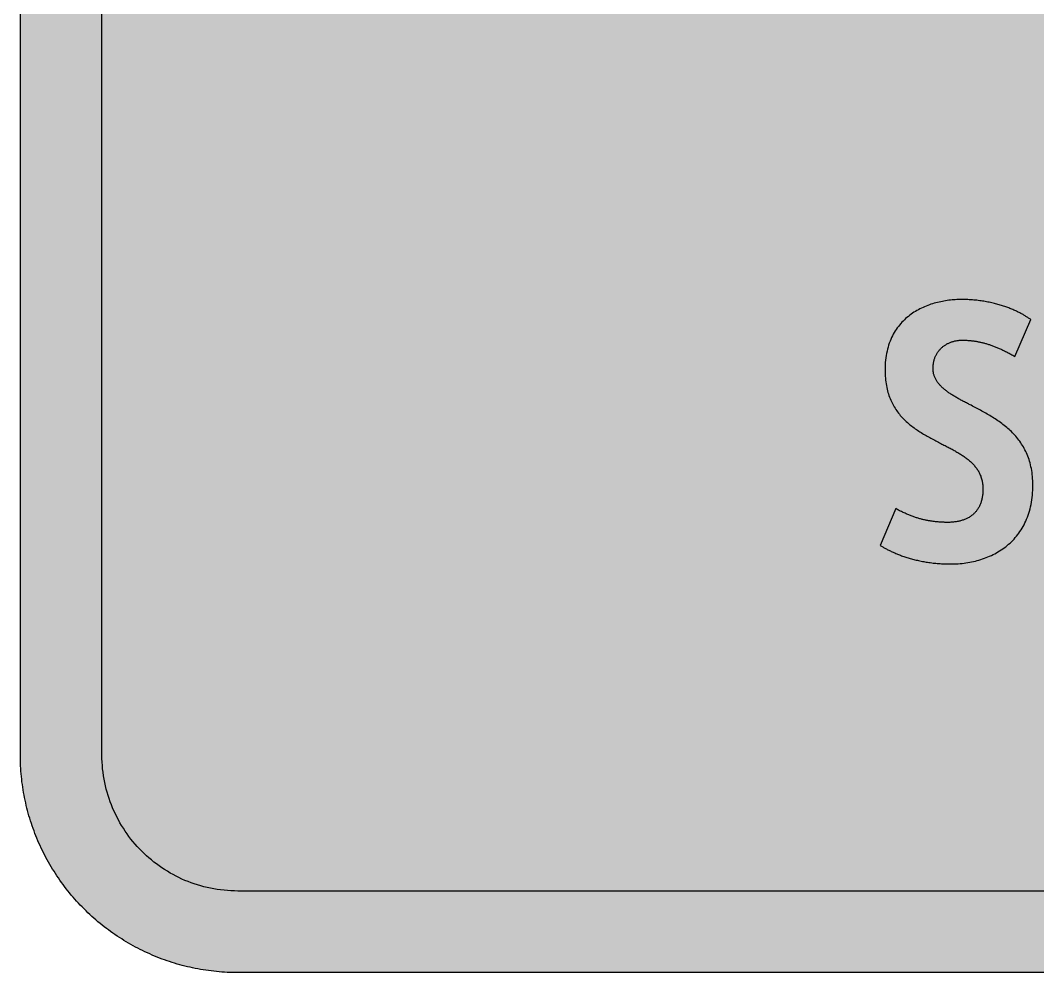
# Model space of a CAD drawing. Header units: millimetres. Extents: x 0 to 318, y 0 to 212.
# Drawn here: x 0.1 to 66, y 0.1 to 61.8 of the extents above; entities that cross this region are included whole.
import ezdxf

# ---------------------------------------------------------------- set-up
doc = ezdxf.new("R2010")
doc.units = ezdxf.units.MM

msp = doc.modelspace()

# ---------------------------------------------------------------- hatches: boundary and pattern name
for color, points in [(254, [(14.1633, 0.0536), (13.9878, 0.0533), (13.8125, 0.0559), (13.6373, 0.061), (13.462, 0.0686), (13.2893, 0.0787), (13.114, 0.0914), (12.9413, 0.1041), (12.7686, 0.1219), (12.5959, 0.1397), (12.4231, 0.16), (12.2504, 0.1829), (12.0777, 0.2057), (11.9075, 0.2337), (11.7373, 0.2616), (11.5672, 0.2921), (11.397, 0.3251), (11.2268, 0.3607), (11.0592, 0.3988), (10.8915, 0.4369), (10.7239, 0.4775), (10.5562, 0.5207), (10.3886, 0.5664), (10.2235, 0.6121), (10.0584, 0.6629), (9.8933, 0.7137), (9.7307, 0.7671), (9.5682, 0.8204), (9.4056, 0.8788), (9.2431, 0.9373), (9.083, 0.9982), (8.923, 1.0617), (8.763, 1.1252), (8.6055, 1.1938), (8.4455, 1.2624), (8.2906, 1.331), (8.1331, 1.4046), (7.9781, 1.4783), (7.8232, 1.5545), (7.6708, 1.6332), (7.5184, 1.7145), (7.366, 1.7958), (7.2161, 1.8796), (7.0663, 1.966), (6.919, 2.0523), (6.7716, 2.1438), (6.6243, 2.2352), (6.4795, 2.3266), (6.3348, 2.4232), (6.19, 2.5197), (6.0477, 2.6187), (5.908, 2.7178), (5.7683, 2.8194), (5.6286, 2.9235), (5.4915, 3.0302), (5.3543, 3.1369), (5.2197, 3.2461), (5.0851, 3.3579), (4.953, 3.4722), (4.8209, 3.5865), (4.6914, 3.7033), (4.5644, 3.8202), (4.4348, 3.9395), (4.3104, 4.0615), (4.1859, 4.1859), (4.0615, 4.3104), (3.9395, 4.4348), (3.8202, 4.5618), (3.7033, 4.6914), (3.5865, 4.8209), (3.4722, 4.953), (3.3579, 5.0851), (3.2487, 5.2197), (3.1369, 5.3543), (3.0302, 5.4915), (2.9235, 5.6286), (2.8194, 5.7683), (2.7178, 5.908), (2.6187, 6.0477), (2.5197, 6.19), (2.4232, 6.3348), (2.3266, 6.477), (2.2352, 6.6243), (2.1438, 6.7691), (2.0523, 6.9164), (1.966, 7.0663), (1.8796, 7.2161), (1.7958, 7.366), (1.7145, 7.5184), (1.6332, 7.6708), (1.5545, 7.8232), (1.4783, 7.9781), (1.4046, 8.1331), (1.331, 8.2906), (1.2598, 8.4455), (1.1913, 8.603), (1.1252, 8.763), (1.0592, 8.923), (0.9982, 9.083), (0.9373, 9.2431), (0.8763, 9.4056), (0.8204, 9.5682), (0.7645, 9.7307), (0.7112, 9.8933), (0.6604, 10.0584), (0.6121, 10.2235), (0.5639, 10.3911), (0.5207, 10.5562), (0.4775, 10.7239), (0.4343, 10.8915), (0.3962, 11.0592), (0.3607, 11.2268), (0.3251, 11.397), (0.2921, 11.5672), (0.2616, 11.7373), (0.2311, 11.9075), (0.2057, 12.0802), (0.1803, 12.2504), (0.1575, 12.4231), (0.1372, 12.5959), (0.1194, 12.7686), (0.1041, 12.9413), (0.0889, 13.1166), (0.0787, 13.2893), (0.0686, 13.4645), (0.061, 13.6373), (0.0559, 13.8125), (0.0508, 13.9878), (0.0508, 14.163), (0.0522, 197.6092), (0.0508, 197.7822), (0.0559, 197.9574), (0.061, 198.1327), (0.0686, 198.308), (0.0787, 198.4807), (0.0889, 198.6559), (0.1041, 198.8287), (0.1194, 199.0014), (0.1372, 199.1741), (0.1575, 199.3468), (0.1803, 199.5195), (0.2057, 199.6923), (0.2311, 199.8624), (0.2616, 200.0326), (0.2921, 200.2028), (0.3251, 200.373), (0.3607, 200.5432), (0.3962, 200.7108), (0.4343, 200.8784), (0.4775, 201.0461), (0.5207, 201.2137), (0.5639, 201.3814), (0.6121, 201.5465), (0.6604, 201.7116), (0.7112, 201.8767), (0.7645, 202.0392), (0.8204, 202.2018), (0.8763, 202.3643), (0.9373, 202.5269), (0.9982, 202.6869), (1.0592, 202.8469), (1.1252, 203.007), (1.1913, 203.1644), (1.2598, 203.3245), (1.331, 203.4794), (1.4046, 203.6369), (1.4783, 203.7918), (1.5545, 203.9468), (1.6332, 204.0992), (1.7145, 204.2516), (1.7958, 204.404), (1.8796, 204.5538), (1.966, 204.7037), (2.0523, 204.851), (2.1438, 204.9983), (2.2352, 205.1456), (2.3266, 205.2904), (2.4232, 205.4352), (2.5197, 205.58), (2.6187, 205.7222), (2.7178, 205.8619), (2.8194, 206.0016), (2.9235, 206.1413), (3.0302, 206.2785), (3.1369, 206.4156), (3.2487, 206.5503), (3.3579, 206.6849), (3.4722, 206.817), (3.5865, 206.949), (3.7033, 207.0786), (3.8202, 207.2056), (3.9395, 207.3351), (4.0615, 207.4596), (4.1859, 207.584), (4.3104, 207.7085), (4.4348, 207.8304), (4.5644, 207.9498), (4.6914, 208.0666), (4.8209, 208.1835), (4.953, 208.2978), (5.0851, 208.4121), (5.2197, 208.5213), (5.3543, 208.6331), (5.4915, 208.7397), (5.6286, 208.8464), (5.7683, 208.9506), (5.908, 209.0522), (6.0477, 209.1512), (6.19, 209.2503), (6.3348, 209.3468), (6.4795, 209.4433), (6.6243, 209.5348), (6.7716, 209.6262), (6.919, 209.7176), (7.0663, 209.804), (7.2161, 209.8904), (7.366, 209.9742), (7.5184, 210.0555), (7.6708, 210.1367), (7.8232, 210.2155), (7.9781, 210.2917), (8.1331, 210.3653), (8.2906, 210.439), (8.4455, 210.5101), (8.6055, 210.5787), (8.763, 210.6447), (8.923, 210.7108), (9.083, 210.7717), (9.2431, 210.8327), (9.4056, 210.8937), (9.5682, 210.9495), (9.7307, 211.0054), (9.8933, 211.0588), (10.0584, 211.1096), (10.2235, 211.1578), (10.3886, 211.2061), (10.5562, 211.2493), (10.7239, 211.2924), (10.8915, 211.3356), (11.0592, 211.3737), (11.2268, 211.4093), (11.397, 211.4448), (11.5672, 211.4779), (11.7373, 211.5083), (11.9075, 211.5388), (12.0777, 211.5642), (12.2504, 211.5896), (12.4231, 211.6125), (12.5959, 211.6328), (12.7686, 211.6506), (12.9413, 211.6658), (13.114, 211.6811), (13.2893, 211.6912), (13.462, 211.7014), (13.6373, 211.709), (13.8125, 211.7141), (13.9878, 211.7192), (14.163, 211.7192), (303.4411, 211.7203), (303.6164, 211.7192), (303.7891, 211.7141), (303.9643, 211.709), (304.1396, 211.7014), (304.3149, 211.6912), (304.4876, 211.6811), (304.6603, 211.6658), (304.8356, 211.6506), (305.0083, 211.6328), (305.181, 211.6125), (305.3512, 211.5896), (305.5239, 211.5642), (305.6941, 211.5388), (305.8668, 211.5083), (306.037, 211.4779), (306.2072, 211.4448), (306.3748, 211.4093), (306.545, 211.3737), (306.7126, 211.3356), (306.8803, 211.2924), (307.0479, 211.2493), (307.213, 211.2061), (307.3781, 211.1578), (307.5432, 211.1096), (307.7083, 211.0588), (307.8734, 211.0054), (308.036, 210.9495), (308.1985, 210.8937), (308.3611, 210.8327), (308.5211, 210.7717), (308.6811, 210.7108), (308.8411, 210.6447), (308.9986, 210.5787), (309.1561, 210.5101), (309.3136, 210.439), (309.4711, 210.3653), (309.626, 210.2917), (309.7784, 210.2155), (309.9333, 210.1367), (310.0857, 210.0555), (310.2381, 209.9742), (310.388, 209.8904), (310.5379, 209.804), (310.6852, 209.7176), (310.8325, 209.6262), (310.9798, 209.5348), (311.1246, 209.4433), (311.2694, 209.3468), (311.4116, 209.2503), (311.5539, 209.1512), (311.6961, 209.0522), (311.8358, 208.9506), (311.9755, 208.8464), (312.1127, 208.7397), (312.2473, 208.6331), (312.3844, 208.5213), (312.5165, 208.4121), (312.6511, 208.2978), (312.7807, 208.1835), (312.9128, 208.0666), (313.0398, 207.9498), (313.1668, 207.8304), (313.2938, 207.7085), (313.4182, 207.584), (313.5427, 207.4596), (313.6621, 207.3351), (313.784, 207.2056), (313.9008, 207.0786), (314.0177, 206.949), (314.132, 206.817), (314.2463, 206.6849), (314.3555, 206.5503), (314.4647, 206.4156), (314.5739, 206.2785), (314.6781, 206.1413), (314.7822, 206.0016), (314.8863, 205.8619), (314.9854, 205.7222), (315.0845, 205.58), (315.181, 205.4352), (315.275, 205.2904), (315.3689, 205.1456), (315.4604, 204.9983), (315.5493, 204.851), (315.6382, 204.7037), (315.7245, 204.5538), (315.8084, 204.404), (315.8896, 204.2516), (315.9684, 204.0992), (316.0471, 203.9468), (316.1233, 203.7918), (316.1995, 203.6369), (316.2706, 203.4794), (316.3418, 203.3245), (316.4103, 203.1644), (316.4764, 203.007), (316.5424, 202.8469), (316.6059, 202.6869), (316.6669, 202.5269), (316.7253, 202.3643), (316.7812, 202.2018), (316.8371, 202.0392), (316.8904, 201.8767), (316.9412, 201.7116), (316.9895, 201.5465), (317.0377, 201.3814), (317.0834, 201.2137), (317.1266, 201.0461), (317.1673, 200.8784), (317.2054, 200.7108), (317.2435, 200.5432), (317.2765, 200.373), (317.3095, 200.2028), (317.34, 200.0326), (317.3705, 199.8624), (317.3959, 199.6923), (317.4213, 199.5195), (317.4441, 199.3468), (317.4644, 199.1741), (317.4822, 199.0014), (317.4975, 198.8287), (317.5127, 198.6559), (317.5229, 198.4807), (317.533, 198.308), (317.5406, 198.1327), (317.5457, 197.9574), (317.5508, 197.7822), (317.5508, 197.6069), (317.5522, 14.1647), (317.5508, 13.9878), (317.5457, 13.8125), (317.5406, 13.6373), (317.533, 13.4645), (317.5229, 13.2893), (317.5127, 13.1166), (317.4975, 12.9413), (317.4822, 12.7686), (317.4644, 12.5959), (317.4441, 12.4231), (317.4213, 12.2504), (317.3959, 12.0802), (317.3705, 11.9075), (317.34, 11.7373), (317.3095, 11.5672), (317.2765, 11.397), (317.2435, 11.2268), (317.2054, 11.0592), (317.1673, 10.8915), (317.1266, 10.7239), (317.0834, 10.5562), (317.0377, 10.3911), (316.9895, 10.2235), (316.9412, 10.0584), (316.8904, 9.8933), (316.8371, 9.7307), (316.7812, 9.5682), (316.7253, 9.4056), (316.6669, 9.2431), (316.6059, 9.083), (316.5424, 8.923), (316.4764, 8.763), (316.4103, 8.603), (316.3418, 8.4455), (316.2706, 8.2906), (316.1995, 8.1331), (316.1233, 7.9781), (316.0471, 7.8232), (315.9684, 7.6708), (315.8896, 7.5184), (315.8084, 7.366), (315.7245, 7.2161), (315.6382, 7.0663), (315.5493, 6.9164), (315.4604, 6.7691), (315.3689, 6.6243), (315.275, 6.477), (315.181, 6.3348), (315.0845, 6.19), (314.9854, 6.0477), (314.8863, 5.908), (314.7822, 5.7683), (314.6781, 5.6286), (314.5739, 5.4915), (314.4647, 5.3543), (314.3555, 5.2197), (314.2463, 5.0851), (314.132, 4.953), (314.0177, 4.8209), (313.9008, 4.6914), (313.784, 4.5618), (313.6621, 4.4348), (313.5427, 4.3104), (313.4182, 4.1859), (313.2938, 4.0615), (313.1668, 3.9395), (313.0398, 3.8202), (312.9128, 3.7033), (312.7807, 3.5865), (312.6511, 3.4722), (312.5165, 3.3579), (312.3844, 3.2461), (312.2473, 3.1369), (312.1127, 3.0302), (311.9755, 2.9235), (311.8358, 2.8194), (311.6961, 2.7178), (311.5539, 2.6187), (311.4116, 2.5197), (311.2694, 2.4232), (311.1246, 2.3266), (310.9798, 2.2352), (310.8325, 2.1438), (310.6852, 2.0523), (310.5379, 1.966), (310.388, 1.8796), (310.2381, 1.7958), (310.0857, 1.7145), (309.9333, 1.6332), (309.7784, 1.5545), (309.626, 1.4783), (309.4711, 1.4046), (309.3136, 1.331), (309.1561, 1.2624), (308.9986, 1.1938), (308.8411, 1.1252), (308.6811, 1.0617), (308.5211, 0.9982), (308.3611, 0.9373), (308.1985, 0.8788), (308.036, 0.8204), (307.8734, 0.7671), (307.7083, 0.7137), (307.5432, 0.6629), (307.3781, 0.6121), (307.213, 0.5664), (307.0479, 0.5207), (306.8803, 0.4775), (306.7126, 0.4369), (306.545, 0.3988), (306.3748, 0.3607), (306.2072, 0.3251), (306.037, 0.2921), (305.8668, 0.2616), (305.6941, 0.2337), (305.5239, 0.2057), (305.3512, 0.1829), (305.181, 0.16), (305.0083, 0.1397), (304.8356, 0.1219), (304.6603, 0.1041), (304.4876, 0.0914), (304.3149, 0.0787), (304.1396, 0.0686), (303.9643, 0.061), (303.7891, 0.0559), (303.6164, 0.0533), (303.4411, 0.0533)]), (144, [(14.1633, 5.3453), (13.9344, 5.3467), (13.7084, 5.3543), (13.4849, 5.3696), (13.2613, 5.3899), (13.0378, 5.4153), (12.8194, 5.4458), (12.6009, 5.4813), (12.385, 5.522), (12.1717, 5.5702), (11.9583, 5.621), (11.7475, 5.6794), (11.5392, 5.7404), (11.3335, 5.8064), (11.1303, 5.8801), (10.9296, 5.9563), (10.729, 6.0376), (10.5334, 6.1239), (10.3378, 6.2128), (10.1473, 6.3094), (9.9593, 6.4084), (9.7714, 6.5126), (9.5885, 6.6218), (9.4082, 6.7335), (9.2304, 6.8504), (9.0576, 6.9698), (8.8849, 7.0968), (8.7173, 7.2238), (8.5522, 7.3584), (8.3896, 7.4955), (8.2321, 7.6352), (8.0772, 7.78), (7.9273, 7.9273), (7.7775, 8.0772), (7.6352, 8.2321), (7.493, 8.3922), (7.3558, 8.5522), (7.2238, 8.7173), (7.0942, 8.8875), (6.9698, 9.0576), (6.8504, 9.2329), (6.7335, 9.4107), (6.6192, 9.591), (6.5126, 9.7739), (6.4084, 9.9593), (6.3068, 10.1473), (6.2128, 10.3403), (6.1214, 10.5334), (6.035, 10.7315), (5.9538, 10.9296), (5.8776, 11.1303), (5.8064, 11.3335), (5.7404, 11.5418), (5.6769, 11.75), (5.621, 11.9583), (5.5677, 12.1717), (5.522, 12.385), (5.4813, 12.6009), (5.4432, 12.8194), (5.4127, 13.0404), (5.3873, 13.2613), (5.3696, 13.4849), (5.3543, 13.7084), (5.3467, 13.937), (5.3416, 14.163), (5.3439, 197.6092), (5.3467, 197.8355), (5.3543, 198.0616), (5.3696, 198.2851), (5.3873, 198.5086), (5.4127, 198.7321), (5.4432, 198.9506), (5.4813, 199.169), (5.522, 199.3849), (5.5677, 199.5983), (5.621, 199.8116), (5.6769, 200.0225), (5.7404, 200.2307), (5.8064, 200.4365), (5.8776, 200.6397), (5.9538, 200.8403), (6.035, 201.041), (6.1214, 201.2366), (6.2128, 201.4322), (6.3068, 201.6227), (6.4084, 201.8106), (6.5126, 201.9986), (6.6192, 202.1815), (6.7335, 202.3618), (6.8504, 202.5396), (6.9698, 202.7123), (7.0942, 202.885), (7.2238, 203.0527), (7.3558, 203.2178), (7.493, 203.3803), (7.6352, 203.5378), (7.7775, 203.6928), (7.9273, 203.8426), (8.0772, 203.9925), (8.2321, 204.1347), (8.3896, 204.277), (8.5522, 204.4141), (8.7173, 204.5462), (8.8849, 204.6757), (9.0576, 204.8002), (9.2304, 204.9196), (9.4082, 205.0364), (9.5885, 205.1507), (9.7714, 205.2574), (9.9593, 205.3615), (10.1473, 205.4631), (10.3378, 205.5571), (10.5334, 205.6486), (10.729, 205.7349), (10.9296, 205.8162), (11.1303, 205.8924), (11.3335, 205.9635), (11.5392, 206.0296), (11.7475, 206.0931), (11.9583, 206.1489), (12.1717, 206.2023), (12.385, 206.248), (12.6009, 206.2886), (12.8194, 206.3267), (13.0378, 206.3572), (13.2613, 206.3826), (13.4849, 206.4004), (13.7084, 206.4156), (13.9344, 206.4233), (14.163, 206.4283), (303.4411, 206.4286), (303.6672, 206.4233), (303.8932, 206.4156), (304.1193, 206.4004), (304.3428, 206.3826), (304.5638, 206.3572), (304.7822, 206.3267), (305.0007, 206.2886), (305.2166, 206.248), (305.4325, 206.2023), (305.6433, 206.1489), (305.8541, 206.0931), (306.0624, 206.0296), (306.2681, 205.9635), (306.4713, 205.8924), (306.6745, 205.8162), (306.8726, 205.7349), (307.0708, 205.6486), (307.2638, 205.5571), (307.4543, 205.4631), (307.6448, 205.3615), (307.8302, 205.2574), (308.0131, 205.1507), (308.1934, 205.0364), (308.3712, 204.9196), (308.5465, 204.8002), (308.7167, 204.6757), (308.8843, 204.5462), (309.0494, 204.4141), (309.212, 204.277), (309.3695, 204.1347), (309.5244, 203.9925), (309.6768, 203.8426), (309.8241, 203.6928), (309.9689, 203.5378), (310.1086, 203.3803), (310.2458, 203.2178), (310.3778, 203.0527), (310.5074, 202.885), (310.6318, 202.7123), (310.7538, 202.5396), (310.8706, 202.3618), (310.9824, 202.1815), (311.0916, 201.9986), (311.1957, 201.8106), (311.2948, 201.6227), (311.3888, 201.4322), (311.4802, 201.2366), (311.5666, 201.041), (311.6478, 200.8403), (311.724, 200.6397), (311.7952, 200.4365), (311.8637, 200.2307), (311.9247, 200.0225), (311.9806, 199.8116), (312.0339, 199.5983), (312.0796, 199.3849), (312.1203, 199.169), (312.1584, 198.9506), (312.1889, 198.7321), (312.2143, 198.5086), (312.2346, 198.2851), (312.2473, 198.0616), (312.2574, 197.8355), (312.26, 197.6069), (312.2605, 14.1647), (312.2574, 13.937), (312.2473, 13.7084), (312.2346, 13.4849), (312.2143, 13.2613), (312.1889, 13.0404), (312.1584, 12.8194), (312.1203, 12.6009), (312.0796, 12.385), (312.0339, 12.1717), (311.9806, 11.9583), (311.9247, 11.75), (311.8637, 11.5418), (311.7952, 11.3335), (311.724, 11.1303), (311.6478, 10.9296), (311.5666, 10.7315), (311.4802, 10.5334), (311.3888, 10.3403), (311.2948, 10.1473), (311.1957, 9.9593), (311.0916, 9.7739), (310.9824, 9.591), (310.8706, 9.4107), (310.7538, 9.2329), (310.6318, 9.0576), (310.5074, 8.8875), (310.3778, 8.7173), (310.2458, 8.5522), (310.1086, 8.3922), (309.9689, 8.2321), (309.8241, 8.0772), (309.6768, 7.9273), (309.5244, 7.78), (309.3695, 7.6352), (309.212, 7.4955), (309.0494, 7.3584), (308.8843, 7.2238), (308.7167, 7.0968), (308.5465, 6.9698), (308.3712, 6.8504), (308.1934, 6.7335), (308.0131, 6.6218), (307.8302, 6.5126), (307.6448, 6.4084), (307.4543, 6.3094), (307.2638, 6.2128), (307.0708, 6.1239), (306.8726, 6.0376), (306.6745, 5.9563), (306.4713, 5.8801), (306.2681, 5.8064), (306.0624, 5.7404), (305.8541, 5.6794), (305.6433, 5.621), (305.4325, 5.5702), (305.2166, 5.522), (305.0007, 5.4813), (304.7822, 5.4458), (304.5638, 5.4153), (304.3428, 5.3899), (304.1193, 5.3696), (303.8932, 5.3543), (303.6672, 5.3467), (303.4411, 5.3442)]), (254, [(60.3938, 26.5462), (60.518, 26.5455), (60.6425, 26.5481), (60.767, 26.5557), (60.8914, 26.5633), (61.0159, 26.5735), (61.1403, 26.5836), (61.2648, 26.5989), (61.3867, 26.6167), (61.5112, 26.6344), (61.6331, 26.6573), (61.755, 26.6802), (61.8744, 26.7056), (61.9963, 26.736), (62.1157, 26.7665), (62.2325, 26.7995), (62.3519, 26.8351), (62.4688, 26.8732), (62.5831, 26.9138), (62.6974, 26.957), (62.8117, 27.0027), (62.9234, 27.0485), (63.0352, 27.0993), (63.1444, 27.1526), (63.2511, 27.2085), (63.3578, 27.2669), (63.4644, 27.3253), (63.5686, 27.3888), (63.6702, 27.4549), (63.7692, 27.5234), (63.8683, 27.5946), (63.9648, 27.6682), (64.0588, 27.7444), (64.1528, 27.8232), (64.2442, 27.9044), (64.3331, 27.9883), (64.4195, 28.0746), (64.5033, 28.1635), (64.5846, 28.2575), (64.6659, 28.3515), (64.7421, 28.448), (64.8183, 28.5496), (64.8894, 28.6537), (64.9605, 28.7579), (65.0265, 28.8671), (65.0926, 28.9789), (65.1535, 29.0932), (65.212, 29.21), (65.2678, 29.3319), (65.3212, 29.4538), (65.372, 29.5808), (65.4202, 29.7104), (65.4634, 29.8425), (65.5041, 29.9771), (65.5422, 30.1142), (65.5752, 30.2539), (65.6082, 30.3987), (65.6336, 30.546), (65.659, 30.6959), (65.6793, 30.8483), (65.6971, 31.0032), (65.7098, 31.1633), (65.72, 31.3233), (65.725, 31.4884), (65.7276, 31.6586), (65.725, 31.8008), (65.72, 31.943), (65.7123, 32.0827), (65.7022, 32.2174), (65.6869, 32.3494), (65.6717, 32.4815), (65.6514, 32.6085), (65.6285, 32.733), (65.6031, 32.8549), (65.5752, 32.9768), (65.5447, 33.0937), (65.5117, 33.208), (65.4761, 33.3197), (65.438, 33.4315), (65.3999, 33.5382), (65.3567, 33.6448), (65.311, 33.7464), (65.2653, 33.848), (65.2145, 33.9471), (65.1637, 34.0436), (65.1104, 34.1376), (65.0545, 34.2316), (64.9986, 34.323), (64.9376, 34.4094), (64.8767, 34.4983), (64.8157, 34.5821), (64.7497, 34.6659), (64.6836, 34.7472), (64.6176, 34.8259), (64.5465, 34.9047), (64.4779, 34.9783), (64.4042, 35.0545), (64.3331, 35.1257), (64.2569, 35.1993), (64.1807, 35.2679), (64.1045, 35.3365), (64.0283, 35.4025), (63.947, 35.4686), (63.8683, 35.5346), (63.787, 35.5956), (63.7057, 35.6591), (63.6245, 35.7175), (63.5406, 35.7784), (63.4568, 35.8369), (63.3705, 35.8927), (63.2866, 35.9486), (63.2003, 36.0045), (63.1139, 36.0578), (63.0276, 36.1112), (62.9412, 36.1645), (62.8548, 36.2153), (62.7685, 36.2661), (62.6796, 36.3169), (62.5932, 36.3677), (62.5043, 36.416), (62.418, 36.4642), (62.3316, 36.5125), (62.2427, 36.5582), (62.1563, 36.6039), (62.07, 36.6522), (61.9836, 36.6979), (61.8973, 36.7411), (61.8109, 36.7868), (61.7271, 36.8325), (61.6636, 36.863), (61.6026, 36.8935), (61.5417, 36.9265), (61.4782, 36.957), (61.4172, 36.9875), (61.3562, 37.018), (61.2978, 37.051), (61.2369, 37.0815), (61.1784, 37.1119), (61.12, 37.145), (61.0616, 37.1754), (61.0032, 37.2059), (60.9448, 37.2389), (60.8889, 37.2694), (60.833, 37.3024), (60.7771, 37.3329), (60.7212, 37.3659), (60.6679, 37.399), (60.6146, 37.4294), (60.5612, 37.4625), (60.5079, 37.4955), (60.4571, 37.5285), (60.4063, 37.5615), (60.358, 37.5945), (60.3072, 37.6276), (60.259, 37.6606), (60.2107, 37.6961), (60.165, 37.7292), (60.1193, 37.7622), (60.0761, 37.7977), (60.0304, 37.8333), (59.9872, 37.8689), (59.9465, 37.9044), (59.9059, 37.94), (59.8653, 37.9755), (59.8272, 38.0111), (59.7891, 38.0492), (59.751, 38.0873), (59.7154, 38.1229), (59.6824, 38.161), (59.6494, 38.1991), (59.6163, 38.2397), (59.5859, 38.2778), (59.5554, 38.3184), (59.5274, 38.3565), (59.4995, 38.3972), (59.4741, 38.4378), (59.4487, 38.481), (59.4258, 38.5216), (59.4055, 38.5648), (59.3827, 38.6055), (59.3649, 38.6512), (59.3471, 38.6944), (59.3293, 38.7375), (59.3166, 38.7833), (59.3014, 38.829), (59.2912, 38.8747), (59.2785, 38.9204), (59.2709, 38.9687), (59.2633, 39.0169), (59.2582, 39.0652), (59.2531, 39.1135), (59.2506, 39.1617), (59.2506, 39.2125), (59.2506, 39.2659), (59.2531, 39.3167), (59.2557, 39.3675), (59.2607, 39.4157), (59.2658, 39.4665), (59.2709, 39.5148), (59.2785, 39.563), (59.2887, 39.6113), (59.2963, 39.657), (59.309, 39.7053), (59.3192, 39.751), (59.3344, 39.7967), (59.3471, 39.8399), (59.3623, 39.8831), (59.3776, 39.9263), (59.3954, 39.9694), (59.4131, 40.0101), (59.4335, 40.0533), (59.4538, 40.0939), (59.4741, 40.132), (59.497, 40.1726), (59.5198, 40.2107), (59.5427, 40.2463), (59.5681, 40.2844), (59.5935, 40.32), (59.6214, 40.3555), (59.6468, 40.3885), (59.6748, 40.4241), (59.7052, 40.4571), (59.7357, 40.4876), (59.7662, 40.5206), (59.7967, 40.5511), (59.8297, 40.579), (59.8627, 40.6095), (59.8957, 40.6375), (59.9313, 40.6654), (59.9669, 40.6908), (60.0024, 40.7162), (60.0405, 40.7416), (60.0761, 40.7645), (60.1167, 40.7873), (60.1548, 40.8102), (60.1929, 40.8305), (60.2336, 40.8508), (60.2742, 40.8711), (60.3174, 40.8889), (60.358, 40.9067), (60.4012, 40.9219), (60.4444, 40.9397), (60.4876, 40.9524), (60.5333, 40.9677), (60.5765, 40.9804), (60.6222, 40.9905), (60.6679, 41.0032), (60.7162, 41.0108), (60.7619, 41.021), (60.8101, 41.0286), (60.8584, 41.0362), (60.9067, 41.0413), (60.9549, 41.0464), (61.0032, 41.0489), (61.054, 41.0515), (61.1048, 41.054), (61.1556, 41.054), (61.2038, 41.054), (61.2521, 41.054), (61.3029, 41.0515), (61.3512, 41.0515), (61.3994, 41.0489), (61.4477, 41.0464), (61.4985, 41.0439), (61.5467, 41.0413), (61.595, 41.0362), (61.6458, 41.0337), (61.6941, 41.0286), (61.7423, 41.0235), (61.7931, 41.0185), (61.8414, 41.0108), (61.8896, 41.0058), (61.9404, 40.9981), (61.9887, 40.9905), (62.0395, 40.9829), (62.0878, 40.9727), (62.1386, 40.9651), (62.1868, 40.955), (62.2376, 40.9448), (62.2884, 40.9346), (62.3392, 40.9245), (62.3875, 40.9118), (62.4383, 40.8991), (62.4891, 40.8889), (62.5399, 40.8737), (62.5907, 40.861), (62.644, 40.8457), (62.6948, 40.833), (62.7456, 40.8153), (62.799, 40.8), (62.8498, 40.7848), (62.9031, 40.767), (62.9539, 40.7492), (63.0072, 40.7314), (63.0606, 40.7137), (63.1139, 40.6933), (63.1673, 40.673), (63.2206, 40.6527), (63.2739, 40.6324), (63.3298, 40.6095), (63.3832, 40.5867), (63.439, 40.5638), (63.4949, 40.5409), (63.5508, 40.5181), (63.6067, 40.4927), (63.6626, 40.4673), (63.7184, 40.4419), (63.7769, 40.4139), (63.8327, 40.386), (63.8912, 40.3581), (63.9496, 40.3301), (64.008, 40.2996), (64.0664, 40.2717), (64.1248, 40.2412), (64.1858, 40.2082), (64.2442, 40.1777), (64.3052, 40.1447), (64.3661, 40.1117), (64.4271, 40.0761), (64.4881, 40.0431), (64.5516, 40.0075), (65.6015, 42.3894), (65.565, 42.4129), (65.5269, 42.4383), (65.4888, 42.4663), (65.4482, 42.4917), (65.4075, 42.5196), (65.3669, 42.545), (65.3237, 42.5729), (65.2805, 42.5983), (65.2348, 42.6263), (65.1891, 42.6542), (65.1408, 42.6822), (65.0926, 42.7101), (65.0443, 42.7355), (64.9935, 42.7634), (64.9427, 42.7914), (64.8919, 42.8193), (64.836, 42.8473), (64.7827, 42.8752), (64.7268, 42.9031), (64.6709, 42.9285), (64.6125, 42.9565), (64.5541, 42.9844), (64.4931, 43.0098), (64.4322, 43.0378), (64.3712, 43.0632), (64.3077, 43.0911), (64.2417, 43.1165), (64.1782, 43.1419), (64.1121, 43.1673), (64.0436, 43.1927), (63.975, 43.2181), (63.9039, 43.241), (63.8327, 43.2664), (63.7616, 43.2892), (63.688, 43.3121), (63.6143, 43.3349), (63.5406, 43.3578), (63.4644, 43.3781), (63.3857, 43.401), (63.307, 43.4213), (63.2282, 43.4416), (63.1469, 43.4594), (63.0657, 43.4797), (62.9818, 43.4975), (62.898, 43.5153), (62.8142, 43.5305), (62.7278, 43.5483), (62.6389, 43.5635), (62.55, 43.5788), (62.4611, 43.5915), (62.3697, 43.6042), (62.2783, 43.6169), (62.1868, 43.627), (62.0928, 43.6397), (61.9963, 43.6474), (61.8998, 43.6575), (61.8033, 43.6651), (61.7042, 43.6702), (61.6052, 43.6778), (61.5061, 43.6829), (61.4045, 43.6855), (61.3004, 43.688), (61.1962, 43.6905), (61.0921, 43.6905), (60.993, 43.6905), (60.894, 43.688), (60.7924, 43.6829), (60.6908, 43.6778), (60.5866, 43.6702), (60.485, 43.6626), (60.3809, 43.6524), (60.2767, 43.6397), (60.1726, 43.627), (60.0659, 43.6093), (59.9618, 43.594), (59.8551, 43.5737), (59.751, 43.5508), (59.6443, 43.528), (59.5376, 43.5026), (59.4335, 43.4772), (59.3268, 43.4467), (59.2226, 43.4162), (59.1185, 43.3832), (59.0144, 43.3476), (58.9102, 43.3095), (58.8061, 43.2689), (58.7045, 43.2257), (58.6029, 43.1825), (58.5013, 43.1343), (58.4022, 43.086), (58.3032, 43.0327), (58.2066, 42.9793), (58.1101, 42.9235), (58.0161, 42.865), (57.9222, 42.8015), (57.8282, 42.738), (57.7393, 42.672), (57.6504, 42.6009), (57.5615, 42.5298), (57.4751, 42.4561), (57.3913, 42.3774), (57.31, 42.2961), (57.2313, 42.2148), (57.1525, 42.1284), (57.0763, 42.0395), (57.0052, 41.9481), (56.9341, 41.8516), (56.8655, 41.7551), (56.7995, 41.6535), (56.736, 41.5493), (56.675, 41.4426), (56.6166, 41.3334), (56.5633, 41.2191), (56.5099, 41.1023), (56.4617, 40.9829), (56.4159, 40.861), (56.3728, 40.734), (56.3347, 40.6044), (56.2991, 40.4724), (56.2661, 40.3352), (56.2356, 40.1955), (56.2102, 40.0533), (56.1899, 39.9059), (56.1721, 39.7561), (56.1569, 39.6011), (56.1467, 39.4437), (56.1416, 39.2836), (56.1391, 39.1185), (56.1391, 38.9839), (56.1442, 38.8493), (56.1518, 38.7198), (56.1619, 38.5928), (56.1721, 38.4683), (56.1873, 38.3464), (56.2051, 38.227), (56.2254, 38.1102), (56.2483, 37.9984), (56.2712, 37.8866), (56.2991, 37.7774), (56.3296, 37.6707), (56.3601, 37.5666), (56.3931, 37.465), (56.4286, 37.3634), (56.4667, 37.2669), (56.5074, 37.1704), (56.5506, 37.0789), (56.5937, 36.9875), (56.6395, 36.8986), (56.6877, 36.8122), (56.736, 36.7259), (56.7868, 36.642), (56.8401, 36.5608), (56.8935, 36.482), (56.9493, 36.4058), (57.0078, 36.3296), (57.0662, 36.256), (57.1271, 36.1823), (57.1906, 36.1112), (57.2516, 36.0426), (57.3176, 35.974), (57.3837, 35.908), (57.4497, 35.8445), (57.5183, 35.781), (57.5869, 35.7175), (57.658, 35.6565), (57.7291, 35.5981), (57.8002, 35.5397), (57.8739, 35.4838), (57.9476, 35.4279), (58.0212, 35.372), (58.0974, 35.3187), (58.1736, 35.2654), (58.2498, 35.2146), (58.326, 35.1638), (58.4048, 35.113), (58.481, 35.0647), (58.5597, 35.0164), (58.641, 34.9682), (58.7197, 34.9199), (58.7985, 34.8742), (58.8797, 34.8285), (58.9585, 34.7853), (59.0398, 34.7396), (59.1185, 34.6964), (59.1998, 34.6532), (59.2785, 34.61), (59.3598, 34.5669), (59.4385, 34.5237), (59.5198, 34.4805), (59.5986, 34.4399), (59.6773, 34.3967), (59.7586, 34.356), (59.8246, 34.3205), (59.8932, 34.2875), (59.9618, 34.2544), (60.0278, 34.2189), (60.0964, 34.1859), (60.1624, 34.1503), (60.2285, 34.1173), (60.2945, 34.0843), (60.3606, 34.0487), (60.4241, 34.0157), (60.4876, 33.9801), (60.5511, 33.9446), (60.6146, 33.9115), (60.6781, 33.876), (60.739, 33.8404), (60.8, 33.8049), (60.8609, 33.7693), (60.9219, 33.7337), (60.9803, 33.6982), (61.0387, 33.6601), (61.0946, 33.6245), (61.153, 33.5864), (61.2089, 33.5483), (61.2623, 33.5102), (61.3181, 33.4721), (61.3715, 33.434), (61.4223, 33.3934), (61.4756, 33.3527), (61.5264, 33.3146), (61.5747, 33.2715), (61.6229, 33.2308), (61.6712, 33.1876), (61.7169, 33.147), (61.7626, 33.1038), (61.8058, 33.0581), (61.849, 33.0149), (61.8922, 32.9692), (61.9328, 32.9235), (61.9709, 32.8752), (62.009, 32.827), (62.0471, 32.7787), (62.0827, 32.7304), (62.1157, 32.6796), (62.1487, 32.6288), (62.1817, 32.578), (62.2122, 32.5247), (62.2402, 32.4714), (62.2681, 32.418), (62.2935, 32.3621), (62.3164, 32.3063), (62.3418, 32.2478), (62.3621, 32.1894), (62.3824, 32.131), (62.4002, 32.07), (62.4154, 32.0091), (62.4307, 31.9456), (62.4434, 31.8821), (62.4561, 31.8186), (62.4662, 31.7525), (62.4738, 31.684), (62.4815, 31.6154), (62.484, 31.5468), (62.4865, 31.4757), (62.4891, 31.402), (62.4891, 31.336), (62.4865, 31.2674), (62.484, 31.2014), (62.4789, 31.1379), (62.4738, 31.0744), (62.4662, 31.0109), (62.4561, 30.9499), (62.4484, 30.8915), (62.4357, 30.8305), (62.4256, 30.7746), (62.4129, 30.7162), (62.3976, 30.6603), (62.3824, 30.607), (62.3646, 30.5537), (62.3468, 30.5003), (62.3265, 30.4495), (62.3062, 30.3987), (62.2859, 30.3505), (62.263, 30.3022), (62.2402, 30.2539), (62.2148, 30.2082), (62.1894, 30.165), (62.1614, 30.1193), (62.1335, 30.0787), (62.103, 30.0355), (62.0725, 29.9949), (62.042, 29.9568), (62.009, 29.9187), (61.976, 29.8806), (61.9404, 29.845), (61.9049, 29.8094), (61.8693, 29.7764), (61.8312, 29.7434), (61.7931, 29.7104), (61.7525, 29.6799), (61.7118, 29.6494), (61.6712, 29.6215), (61.628, 29.5935), (61.5848, 29.5681), (61.5391, 29.5427), (61.4934, 29.5173), (61.4477, 29.4945), (61.3994, 29.4716), (61.3512, 29.4513), (61.3029, 29.431), (61.2521, 29.4107), (61.2013, 29.3929), (61.148, 29.3776), (61.0946, 29.3599), (61.0413, 29.3446), (60.9879, 29.3319), (60.9321, 29.3192), (60.8762, 29.3065), (60.8178, 29.2964), (60.7593, 29.2862), (60.7009, 29.2786), (60.6425, 29.271), (60.5815, 29.2633), (60.5206, 29.2583), (60.4571, 29.2532), (60.3961, 29.2481), (60.3326, 29.2456), (60.2666, 29.2456), (60.2031, 29.2456), (60.1574, 29.2456), (60.1091, 29.2456), (60.0634, 29.2456), (60.0177, 29.2456), (59.9694, 29.2481), (59.9237, 29.2481), (59.8754, 29.2506), (59.8297, 29.2532), (59.7814, 29.2557), (59.7357, 29.2583), (59.6875, 29.2608), (59.6392, 29.2633), (59.5935, 29.2684), (59.5452, 29.271), (59.497, 29.276), (59.4487, 29.2811), (59.4004, 29.2862), (59.3522, 29.2913), (59.3014, 29.2964), (59.2531, 29.304), (59.2049, 29.3116), (59.1541, 29.3167), (59.1058, 29.3243), (59.055, 29.3345), (59.0067, 29.3421), (58.9559, 29.3497), (58.9051, 29.3599), (58.8543, 29.37), (58.8035, 29.3802), (58.7527, 29.3929), (58.7019, 29.403), (58.6511, 29.4157), (58.5978, 29.4284), (58.547, 29.4411), (58.4937, 29.4538), (58.4403, 29.4691), (58.387, 29.4843), (58.3336, 29.4996), (58.2803, 29.5148), (58.227, 29.53), (58.1736, 29.5478), (58.1203, 29.5656), (58.0644, 29.5834), (58.0085, 29.6037), (57.9552, 29.624), (57.8993, 29.6443), (57.8434, 29.6647), (57.785, 29.6875), (57.7291, 29.7078), (57.6732, 29.7307), (57.6148, 29.7561), (57.5564, 29.779), (57.5005, 29.8044), (57.4421, 29.8323), (57.3811, 29.8577), (57.3227, 29.8856), (57.2643, 29.9136), (57.2033, 29.9415), (57.1424, 29.972), (57.0814, 30.0025), (57.0205, 30.0355), (56.9595, 30.066), (56.8985, 30.099), (56.835, 30.1346), (55.8214, 27.7534), (55.8597, 27.7266), (55.9029, 27.7012), (55.946, 27.6758), (55.9892, 27.6504), (56.0349, 27.6225), (56.0807, 27.5971), (56.1264, 27.5717), (56.1746, 27.5463), (56.2254, 27.5184), (56.2737, 27.493), (56.327, 27.4676), (56.3778, 27.4396), (56.4312, 27.4142), (56.4845, 27.3888), (56.5404, 27.3609), (56.5963, 27.3355), (56.6547, 27.3101), (56.7131, 27.2847), (56.7715, 27.2593), (56.8325, 27.2339), (56.8935, 27.2085), (56.9544, 27.1831), (57.0179, 27.1577), (57.0814, 27.1323), (57.1475, 27.1094), (57.2135, 27.084), (57.2795, 27.0612), (57.3481, 27.0358), (57.4167, 27.0129), (57.4878, 26.99), (57.5589, 26.9672), (57.6301, 26.9469), (57.7037, 26.924), (57.7774, 26.9037), (57.851, 26.8808), (57.9272, 26.8605), (58.0034, 26.8427), (58.0796, 26.8224), (58.1584, 26.8021), (58.2371, 26.7843), (58.3159, 26.7665), (58.3971, 26.7487), (58.4784, 26.7335), (58.5622, 26.7157), (58.6461, 26.7005), (58.7299, 26.6852), (58.8162, 26.67), (58.9001, 26.6573), (58.989, 26.6446), (59.0753, 26.6319), (59.1642, 26.6217), (59.2531, 26.609), (59.3446, 26.5989), (59.436, 26.5913), (59.5274, 26.5811), (59.6214, 26.5735), (59.7129, 26.5684), (59.8094, 26.5608), (59.9034, 26.5557), (59.9999, 26.5532), (60.0964, 26.5481), (60.1955, 26.5481), (60.292, 26.5455), (60.3936, 26.5455)])]:
    msp.add_hatch(color=color).paths.add_polyline_path(points)

# ---------------------------------------------------------------- linework, layer by layer
at = {"color": 254}
for points in [[(14.1633, 0.0536), (13.9878, 0.0533), (13.8125, 0.0559), (13.6373, 0.061), (13.462, 0.0686), (13.2893, 0.0787), (13.114, 0.0914), (12.9413, 0.1041), (12.7686, 0.1219), (12.5959, 0.1397), (12.4231, 0.16), (12.2504, 0.1829), (12.0777, 0.2057), (11.9075, 0.2337), (11.7373, 0.2616), (11.5672, 0.2921), (11.397, 0.3251), (11.2268, 0.3607), (11.0592, 0.3988), (10.8915, 0.4369), (10.7239, 0.4775), (10.5562, 0.5207), (10.3886, 0.5664), (10.2235, 0.6121), (10.0584, 0.6629), (9.8933, 0.7137), (9.7307, 0.7671), (9.5682, 0.8204), (9.4056, 0.8788), (9.2431, 0.9373), (9.083, 0.9982), (8.923, 1.0617), (8.763, 1.1252), (8.6055, 1.1938), (8.4455, 1.2624), (8.2906, 1.331), (8.1331, 1.4046), (7.9781, 1.4783), (7.8232, 1.5545), (7.6708, 1.6332), (7.5184, 1.7145), (7.366, 1.7958), (7.2161, 1.8796), (7.0663, 1.966), (6.919, 2.0523), (6.7716, 2.1438), (6.6243, 2.2352), (6.4795, 2.3266), (6.3348, 2.4232), (6.19, 2.5197), (6.0477, 2.6187), (5.908, 2.7178), (5.7683, 2.8194), (5.6286, 2.9235), (5.4915, 3.0302), (5.3543, 3.1369), (5.2197, 3.2461), (5.0851, 3.3579), (4.953, 3.4722), (4.8209, 3.5865), (4.6914, 3.7033), (4.5644, 3.8202), (4.4348, 3.9395), (4.3104, 4.0615), (4.1859, 4.1859), (4.0615, 4.3104), (3.9395, 4.4348), (3.8202, 4.5618), (3.7033, 4.6914), (3.5865, 4.8209), (3.4722, 4.953), (3.3579, 5.0851), (3.2487, 5.2197), (3.1369, 5.3543), (3.0302, 5.4915), (2.9235, 5.6286), (2.8194, 5.7683), (2.7178, 5.908), (2.6187, 6.0477), (2.5197, 6.19), (2.4232, 6.3348), (2.3266, 6.477), (2.2352, 6.6243), (2.1438, 6.7691), (2.0523, 6.9164), (1.966, 7.0663), (1.8796, 7.2161), (1.7958, 7.366), (1.7145, 7.5184), (1.6332, 7.6708), (1.5545, 7.8232), (1.4783, 7.9781), (1.4046, 8.1331), (1.331, 8.2906), (1.2598, 8.4455), (1.1913, 8.603), (1.1252, 8.763), (1.0592, 8.923), (0.9982, 9.083), (0.9373, 9.2431), (0.8763, 9.4056), (0.8204, 9.5682), (0.7645, 9.7307), (0.7112, 9.8933), (0.6604, 10.0584), (0.6121, 10.2235), (0.5639, 10.3911), (0.5207, 10.5562), (0.4775, 10.7239), (0.4343, 10.8915), (0.3962, 11.0592), (0.3607, 11.2268), (0.3251, 11.397), (0.2921, 11.5672), (0.2616, 11.7373), (0.2311, 11.9075), (0.2057, 12.0802), (0.1803, 12.2504), (0.1575, 12.4231), (0.1372, 12.5959), (0.1194, 12.7686), (0.1041, 12.9413), (0.0889, 13.1166), (0.0787, 13.2893), (0.0686, 13.4645), (0.061, 13.6373), (0.0559, 13.8125), (0.0508, 13.9878), (0.0508, 14.163), (0.0522, 197.6092)], [(60.3938, 26.5462), (60.518, 26.5455), (60.6425, 26.5481), (60.767, 26.5557), (60.8914, 26.5633), (61.0159, 26.5735), (61.1403, 26.5836), (61.2648, 26.5989), (61.3867, 26.6167), (61.5112, 26.6344), (61.6331, 26.6573), (61.755, 26.6802), (61.8744, 26.7056), (61.9963, 26.736), (62.1157, 26.7665), (62.2325, 26.7995), (62.3519, 26.8351), (62.4688, 26.8732), (62.5831, 26.9138), (62.6974, 26.957), (62.8117, 27.0027), (62.9234, 27.0485), (63.0352, 27.0993), (63.1444, 27.1526), (63.2511, 27.2085), (63.3578, 27.2669), (63.4644, 27.3253), (63.5686, 27.3888), (63.6702, 27.4549), (63.7692, 27.5234), (63.8683, 27.5946), (63.9648, 27.6682), (64.0588, 27.7444), (64.1528, 27.8232), (64.2442, 27.9044), (64.3331, 27.9883), (64.4195, 28.0746), (64.5033, 28.1635), (64.5846, 28.2575), (64.6659, 28.3515), (64.7421, 28.448), (64.8183, 28.5496), (64.8894, 28.6537), (64.9605, 28.7579), (65.0265, 28.8671), (65.0926, 28.9789), (65.1535, 29.0932), (65.212, 29.21), (65.2678, 29.3319), (65.3212, 29.4538), (65.372, 29.5808), (65.4202, 29.7104), (65.4634, 29.8425), (65.5041, 29.9771), (65.5422, 30.1142), (65.5752, 30.2539), (65.6082, 30.3987), (65.6336, 30.546), (65.659, 30.6959), (65.6793, 30.8483), (65.6971, 31.0032), (65.7098, 31.1633), (65.72, 31.3233), (65.725, 31.4884), (65.7276, 31.6586), (65.725, 31.8008), (65.72, 31.943), (65.7123, 32.0827), (65.7022, 32.2174), (65.6869, 32.3494), (65.6717, 32.4815), (65.6514, 32.6085), (65.6285, 32.733), (65.6031, 32.8549), (65.5752, 32.9768), (65.5447, 33.0937), (65.5117, 33.208), (65.4761, 33.3197), (65.438, 33.4315), (65.3999, 33.5382), (65.3567, 33.6448), (65.311, 33.7464), (65.2653, 33.848), (65.2145, 33.9471), (65.1637, 34.0436), (65.1104, 34.1376), (65.0545, 34.2316), (64.9986, 34.323), (64.9376, 34.4094), (64.8767, 34.4983), (64.8157, 34.5821), (64.7497, 34.6659), (64.6836, 34.7472), (64.6176, 34.8259), (64.5465, 34.9047), (64.4779, 34.9783), (64.4042, 35.0545), (64.3331, 35.1257), (64.2569, 35.1993), (64.1807, 35.2679), (64.1045, 35.3365), (64.0283, 35.4025), (63.947, 35.4686), (63.8683, 35.5346), (63.787, 35.5956), (63.7057, 35.6591), (63.6245, 35.7175), (63.5406, 35.7784), (63.4568, 35.8369), (63.3705, 35.8927), (63.2866, 35.9486), (63.2003, 36.0045), (63.1139, 36.0578), (63.0276, 36.1112), (62.9412, 36.1645), (62.8548, 36.2153), (62.7685, 36.2661), (62.6796, 36.3169), (62.5932, 36.3677), (62.5043, 36.416), (62.418, 36.4642), (62.3316, 36.5125), (62.2427, 36.5582), (62.1563, 36.6039), (62.07, 36.6522), (61.9836, 36.6979), (61.8973, 36.7411), (61.8109, 36.7868), (61.7271, 36.8325), (61.6636, 36.863), (61.6026, 36.8935), (61.5417, 36.9265), (61.4782, 36.957), (61.4172, 36.9875), (61.3562, 37.018), (61.2978, 37.051), (61.2369, 37.0815), (61.1784, 37.1119), (61.12, 37.145), (61.0616, 37.1754), (61.0032, 37.2059), (60.9448, 37.2389), (60.8889, 37.2694), (60.833, 37.3024), (60.7771, 37.3329), (60.7212, 37.3659), (60.6679, 37.399), (60.6146, 37.4294), (60.5612, 37.4625), (60.5079, 37.4955), (60.4571, 37.5285), (60.4063, 37.5615), (60.358, 37.5945), (60.3072, 37.6276), (60.259, 37.6606), (60.2107, 37.6961), (60.165, 37.7292), (60.1193, 37.7622), (60.0761, 37.7977), (60.0304, 37.8333), (59.9872, 37.8689), (59.9465, 37.9044), (59.9059, 37.94), (59.8653, 37.9755), (59.8272, 38.0111), (59.7891, 38.0492), (59.751, 38.0873), (59.7154, 38.1229), (59.6824, 38.161), (59.6494, 38.1991), (59.6163, 38.2397), (59.5859, 38.2778), (59.5554, 38.3184), (59.5274, 38.3565), (59.4995, 38.3972), (59.4741, 38.4378), (59.4487, 38.481), (59.4258, 38.5216), (59.4055, 38.5648), (59.3827, 38.6055), (59.3649, 38.6512), (59.3471, 38.6944), (59.3293, 38.7375), (59.3166, 38.7833), (59.3014, 38.829), (59.2912, 38.8747), (59.2785, 38.9204), (59.2709, 38.9687), (59.2633, 39.0169), (59.2582, 39.0652), (59.2531, 39.1135), (59.2506, 39.1617), (59.2506, 39.2125), (59.2506, 39.2659), (59.2531, 39.3167), (59.2557, 39.3675), (59.2607, 39.4157), (59.2658, 39.4665), (59.2709, 39.5148), (59.2785, 39.563), (59.2887, 39.6113), (59.2963, 39.657), (59.309, 39.7053), (59.3192, 39.751), (59.3344, 39.7967), (59.3471, 39.8399), (59.3623, 39.8831), (59.3776, 39.9263), (59.3954, 39.9694), (59.4131, 40.0101), (59.4335, 40.0533), (59.4538, 40.0939), (59.4741, 40.132), (59.497, 40.1726), (59.5198, 40.2107), (59.5427, 40.2463), (59.5681, 40.2844), (59.5935, 40.32), (59.6214, 40.3555), (59.6468, 40.3885), (59.6748, 40.4241), (59.7052, 40.4571), (59.7357, 40.4876), (59.7662, 40.5206), (59.7967, 40.5511), (59.8297, 40.579), (59.8627, 40.6095), (59.8957, 40.6375), (59.9313, 40.6654), (59.9669, 40.6908), (60.0024, 40.7162), (60.0405, 40.7416), (60.0761, 40.7645), (60.1167, 40.7873), (60.1548, 40.8102), (60.1929, 40.8305), (60.2336, 40.8508), (60.2742, 40.8711), (60.3174, 40.8889), (60.358, 40.9067), (60.4012, 40.9219), (60.4444, 40.9397), (60.4876, 40.9524), (60.5333, 40.9677), (60.5765, 40.9804), (60.6222, 40.9905), (60.6679, 41.0032), (60.7162, 41.0108), (60.7619, 41.021), (60.8101, 41.0286), (60.8584, 41.0362), (60.9067, 41.0413), (60.9549, 41.0464), (61.0032, 41.0489), (61.054, 41.0515), (61.1048, 41.054), (61.1556, 41.054), (61.2038, 41.054), (61.2521, 41.054), (61.3029, 41.0515), (61.3512, 41.0515), (61.3994, 41.0489), (61.4477, 41.0464), (61.4985, 41.0439), (61.5467, 41.0413), (61.595, 41.0362), (61.6458, 41.0337), (61.6941, 41.0286), (61.7423, 41.0235), (61.7931, 41.0185), (61.8414, 41.0108), (61.8896, 41.0058), (61.9404, 40.9981), (61.9887, 40.9905), (62.0395, 40.9829), (62.0878, 40.9727), (62.1386, 40.9651), (62.1868, 40.955), (62.2376, 40.9448), (62.2884, 40.9346), (62.3392, 40.9245), (62.3875, 40.9118), (62.4383, 40.8991), (62.4891, 40.8889), (62.5399, 40.8737), (62.5907, 40.861), (62.644, 40.8457), (62.6948, 40.833), (62.7456, 40.8153), (62.799, 40.8), (62.8498, 40.7848), (62.9031, 40.767), (62.9539, 40.7492), (63.0072, 40.7314), (63.0606, 40.7137), (63.1139, 40.6933), (63.1673, 40.673), (63.2206, 40.6527), (63.2739, 40.6324), (63.3298, 40.6095), (63.3832, 40.5867), (63.439, 40.5638), (63.4949, 40.5409), (63.5508, 40.5181), (63.6067, 40.4927), (63.6626, 40.4673), (63.7184, 40.4419), (63.7769, 40.4139), (63.8327, 40.386), (63.8912, 40.3581), (63.9496, 40.3301), (64.008, 40.2996), (64.0664, 40.2717), (64.1248, 40.2412), (64.1858, 40.2082), (64.2442, 40.1777), (64.3052, 40.1447), (64.3661, 40.1117), (64.4271, 40.0761), (64.4881, 40.0431), (64.5516, 40.0075), (65.6015, 42.3894), (65.565, 42.4129), (65.5269, 42.4383), (65.4888, 42.4663), (65.4482, 42.4917), (65.4075, 42.5196), (65.3669, 42.545), (65.3237, 42.5729), (65.2805, 42.5983), (65.2348, 42.6263), (65.1891, 42.6542), (65.1408, 42.6822), (65.0926, 42.7101), (65.0443, 42.7355), (64.9935, 42.7634), (64.9427, 42.7914), (64.8919, 42.8193), (64.836, 42.8473), (64.7827, 42.8752), (64.7268, 42.9031), (64.6709, 42.9285), (64.6125, 42.9565), (64.5541, 42.9844), (64.4931, 43.0098), (64.4322, 43.0378), (64.3712, 43.0632), (64.3077, 43.0911), (64.2417, 43.1165), (64.1782, 43.1419), (64.1121, 43.1673), (64.0436, 43.1927), (63.975, 43.2181), (63.9039, 43.241), (63.8327, 43.2664), (63.7616, 43.2892), (63.688, 43.3121), (63.6143, 43.3349), (63.5406, 43.3578), (63.4644, 43.3781), (63.3857, 43.401), (63.307, 43.4213), (63.2282, 43.4416), (63.1469, 43.4594), (63.0657, 43.4797), (62.9818, 43.4975), (62.898, 43.5153), (62.8142, 43.5305), (62.7278, 43.5483), (62.6389, 43.5635), (62.55, 43.5788), (62.4611, 43.5915), (62.3697, 43.6042), (62.2783, 43.6169), (62.1868, 43.627), (62.0928, 43.6397), (61.9963, 43.6474), (61.8998, 43.6575), (61.8033, 43.6651), (61.7042, 43.6702), (61.6052, 43.6778), (61.5061, 43.6829), (61.4045, 43.6855), (61.3004, 43.688), (61.1962, 43.6905), (61.0921, 43.6905), (60.993, 43.6905), (60.894, 43.688), (60.7924, 43.6829), (60.6908, 43.6778), (60.5866, 43.6702), (60.485, 43.6626), (60.3809, 43.6524), (60.2767, 43.6397), (60.1726, 43.627), (60.0659, 43.6093), (59.9618, 43.594), (59.8551, 43.5737), (59.751, 43.5508), (59.6443, 43.528), (59.5376, 43.5026), (59.4335, 43.4772), (59.3268, 43.4467), (59.2226, 43.4162), (59.1185, 43.3832), (59.0144, 43.3476), (58.9102, 43.3095), (58.8061, 43.2689), (58.7045, 43.2257), (58.6029, 43.1825), (58.5013, 43.1343), (58.4022, 43.086), (58.3032, 43.0327), (58.2066, 42.9793), (58.1101, 42.9235), (58.0161, 42.865), (57.9222, 42.8015), (57.8282, 42.738), (57.7393, 42.672), (57.6504, 42.6009), (57.5615, 42.5298), (57.4751, 42.4561), (57.3913, 42.3774), (57.31, 42.2961), (57.2313, 42.2148), (57.1525, 42.1284), (57.0763, 42.0395), (57.0052, 41.9481), (56.9341, 41.8516), (56.8655, 41.7551), (56.7995, 41.6535), (56.736, 41.5493), (56.675, 41.4426), (56.6166, 41.3334), (56.5633, 41.2191), (56.5099, 41.1023), (56.4617, 40.9829), (56.4159, 40.861), (56.3728, 40.734), (56.3347, 40.6044), (56.2991, 40.4724), (56.2661, 40.3352), (56.2356, 40.1955), (56.2102, 40.0533), (56.1899, 39.9059), (56.1721, 39.7561), (56.1569, 39.6011), (56.1467, 39.4437), (56.1416, 39.2836), (56.1391, 39.1185), (56.1391, 38.9839), (56.1442, 38.8493), (56.1518, 38.7198), (56.1619, 38.5928), (56.1721, 38.4683), (56.1873, 38.3464), (56.2051, 38.227), (56.2254, 38.1102), (56.2483, 37.9984), (56.2712, 37.8866), (56.2991, 37.7774), (56.3296, 37.6707), (56.3601, 37.5666), (56.3931, 37.465), (56.4286, 37.3634), (56.4667, 37.2669), (56.5074, 37.1704), (56.5506, 37.0789), (56.5937, 36.9875), (56.6395, 36.8986), (56.6877, 36.8122), (56.736, 36.7259), (56.7868, 36.642), (56.8401, 36.5608), (56.8935, 36.482), (56.9493, 36.4058), (57.0078, 36.3296), (57.0662, 36.256), (57.1271, 36.1823), (57.1906, 36.1112), (57.2516, 36.0426), (57.3176, 35.974), (57.3837, 35.908), (57.4497, 35.8445), (57.5183, 35.781), (57.5869, 35.7175), (57.658, 35.6565), (57.7291, 35.5981), (57.8002, 35.5397), (57.8739, 35.4838), (57.9476, 35.4279), (58.0212, 35.372), (58.0974, 35.3187), (58.1736, 35.2654), (58.2498, 35.2146), (58.326, 35.1638), (58.4048, 35.113), (58.481, 35.0647), (58.5597, 35.0164), (58.641, 34.9682), (58.7197, 34.9199), (58.7985, 34.8742), (58.8797, 34.8285), (58.9585, 34.7853), (59.0398, 34.7396), (59.1185, 34.6964), (59.1998, 34.6532), (59.2785, 34.61), (59.3598, 34.5669), (59.4385, 34.5237), (59.5198, 34.4805), (59.5986, 34.4399), (59.6773, 34.3967), (59.7586, 34.356), (59.8246, 34.3205), (59.8932, 34.2875), (59.9618, 34.2544), (60.0278, 34.2189), (60.0964, 34.1859), (60.1624, 34.1503), (60.2285, 34.1173), (60.2945, 34.0843), (60.3606, 34.0487), (60.4241, 34.0157), (60.4876, 33.9801), (60.5511, 33.9446), (60.6146, 33.9115), (60.6781, 33.876), (60.739, 33.8404), (60.8, 33.8049), (60.8609, 33.7693), (60.9219, 33.7337), (60.9803, 33.6982), (61.0387, 33.6601), (61.0946, 33.6245), (61.153, 33.5864), (61.2089, 33.5483), (61.2623, 33.5102), (61.3181, 33.4721), (61.3715, 33.434), (61.4223, 33.3934), (61.4756, 33.3527), (61.5264, 33.3146), (61.5747, 33.2715), (61.6229, 33.2308), (61.6712, 33.1876), (61.7169, 33.147), (61.7626, 33.1038), (61.8058, 33.0581), (61.849, 33.0149), (61.8922, 32.9692), (61.9328, 32.9235), (61.9709, 32.8752), (62.009, 32.827), (62.0471, 32.7787), (62.0827, 32.7304), (62.1157, 32.6796), (62.1487, 32.6288), (62.1817, 32.578), (62.2122, 32.5247), (62.2402, 32.4714), (62.2681, 32.418), (62.2935, 32.3621), (62.3164, 32.3063), (62.3418, 32.2478), (62.3621, 32.1894), (62.3824, 32.131), (62.4002, 32.07), (62.4154, 32.0091), (62.4307, 31.9456), (62.4434, 31.8821), (62.4561, 31.8186), (62.4662, 31.7525), (62.4738, 31.684), (62.4815, 31.6154), (62.484, 31.5468), (62.4865, 31.4757), (62.4891, 31.402), (62.4891, 31.336), (62.4865, 31.2674), (62.484, 31.2014), (62.4789, 31.1379), (62.4738, 31.0744), (62.4662, 31.0109), (62.4561, 30.9499), (62.4484, 30.8915), (62.4357, 30.8305), (62.4256, 30.7746), (62.4129, 30.7162), (62.3976, 30.6603), (62.3824, 30.607), (62.3646, 30.5537), (62.3468, 30.5003), (62.3265, 30.4495), (62.3062, 30.3987), (62.2859, 30.3505), (62.263, 30.3022), (62.2402, 30.2539), (62.2148, 30.2082), (62.1894, 30.165), (62.1614, 30.1193), (62.1335, 30.0787), (62.103, 30.0355), (62.0725, 29.9949), (62.042, 29.9568), (62.009, 29.9187), (61.976, 29.8806), (61.9404, 29.845), (61.9049, 29.8094), (61.8693, 29.7764), (61.8312, 29.7434), (61.7931, 29.7104), (61.7525, 29.6799), (61.7118, 29.6494), (61.6712, 29.6215), (61.628, 29.5935), (61.5848, 29.5681), (61.5391, 29.5427), (61.4934, 29.5173), (61.4477, 29.4945), (61.3994, 29.4716), (61.3512, 29.4513), (61.3029, 29.431), (61.2521, 29.4107), (61.2013, 29.3929), (61.148, 29.3776), (61.0946, 29.3599), (61.0413, 29.3446), (60.9879, 29.3319), (60.9321, 29.3192), (60.8762, 29.3065), (60.8178, 29.2964), (60.7593, 29.2862), (60.7009, 29.2786), (60.6425, 29.271), (60.5815, 29.2633), (60.5206, 29.2583), (60.4571, 29.2532), (60.3961, 29.2481), (60.3326, 29.2456), (60.2666, 29.2456), (60.2031, 29.2456), (60.1574, 29.2456), (60.1091, 29.2456), (60.0634, 29.2456), (60.0177, 29.2456), (59.9694, 29.2481), (59.9237, 29.2481), (59.8754, 29.2506), (59.8297, 29.2532), (59.7814, 29.2557), (59.7357, 29.2583), (59.6875, 29.2608), (59.6392, 29.2633), (59.5935, 29.2684), (59.5452, 29.271), (59.497, 29.276), (59.4487, 29.2811), (59.4004, 29.2862), (59.3522, 29.2913), (59.3014, 29.2964), (59.2531, 29.304), (59.2049, 29.3116), (59.1541, 29.3167), (59.1058, 29.3243), (59.055, 29.3345), (59.0067, 29.3421), (58.9559, 29.3497), (58.9051, 29.3599), (58.8543, 29.37), (58.8035, 29.3802), (58.7527, 29.3929), (58.7019, 29.403), (58.6511, 29.4157), (58.5978, 29.4284), (58.547, 29.4411), (58.4937, 29.4538), (58.4403, 29.4691), (58.387, 29.4843), (58.3336, 29.4996), (58.2803, 29.5148), (58.227, 29.53), (58.1736, 29.5478), (58.1203, 29.5656), (58.0644, 29.5834), (58.0085, 29.6037), (57.9552, 29.624), (57.8993, 29.6443), (57.8434, 29.6647), (57.785, 29.6875), (57.7291, 29.7078), (57.6732, 29.7307), (57.6148, 29.7561), (57.5564, 29.779), (57.5005, 29.8044), (57.4421, 29.8323), (57.3811, 29.8577), (57.3227, 29.8856), (57.2643, 29.9136), (57.2033, 29.9415), (57.1424, 29.972), (57.0814, 30.0025), (57.0205, 30.0355), (56.9595, 30.066), (56.8985, 30.099), (56.835, 30.1346), (55.8214, 27.7534), (55.8597, 27.7266), (55.9029, 27.7012), (55.946, 27.6758), (55.9892, 27.6504), (56.0349, 27.6225), (56.0807, 27.5971), (56.1264, 27.5717), (56.1746, 27.5463), (56.2254, 27.5184), (56.2737, 27.493), (56.327, 27.4676), (56.3778, 27.4396), (56.4312, 27.4142), (56.4845, 27.3888), (56.5404, 27.3609), (56.5963, 27.3355), (56.6547, 27.3101), (56.7131, 27.2847), (56.7715, 27.2593), (56.8325, 27.2339), (56.8935, 27.2085), (56.9544, 27.1831), (57.0179, 27.1577), (57.0814, 27.1323), (57.1475, 27.1094), (57.2135, 27.084), (57.2795, 27.0612), (57.3481, 27.0358), (57.4167, 27.0129), (57.4878, 26.99), (57.5589, 26.9672), (57.6301, 26.9469), (57.7037, 26.924), (57.7774, 26.9037), (57.851, 26.8808), (57.9272, 26.8605), (58.0034, 26.8427), (58.0796, 26.8224), (58.1584, 26.8021), (58.2371, 26.7843), (58.3159, 26.7665), (58.3971, 26.7487), (58.4784, 26.7335), (58.5622, 26.7157), (58.6461, 26.7005), (58.7299, 26.6852), (58.8162, 26.67), (58.9001, 26.6573), (58.989, 26.6446), (59.0753, 26.6319), (59.1642, 26.6217), (59.2531, 26.609), (59.3446, 26.5989), (59.436, 26.5913), (59.5274, 26.5811), (59.6214, 26.5735), (59.7129, 26.5684), (59.8094, 26.5608), (59.9034, 26.5557), (59.9999, 26.5532), (60.0964, 26.5481), (60.1955, 26.5481), (60.292, 26.5455), (60.3936, 26.5455), (60.3938, 26.5462)], [(303.4411, 0.0533), (14.1633, 0.0536)]]:
    msp.add_lwpolyline(points, dxfattribs=at)
at = {"color": 144}
for points in [[(14.1633, 5.3453), (13.9344, 5.3467), (13.7084, 5.3543), (13.4849, 5.3696), (13.2613, 5.3899), (13.0378, 5.4153), (12.8194, 5.4458), (12.6009, 5.4813), (12.385, 5.522), (12.1717, 5.5702), (11.9583, 5.621), (11.7475, 5.6794), (11.5392, 5.7404), (11.3335, 5.8064), (11.1303, 5.8801), (10.9296, 5.9563), (10.729, 6.0376), (10.5334, 6.1239), (10.3378, 6.2128), (10.1473, 6.3094), (9.9593, 6.4084), (9.7714, 6.5126), (9.5885, 6.6218), (9.4082, 6.7335), (9.2304, 6.8504), (9.0576, 6.9698), (8.8849, 7.0968), (8.7173, 7.2238), (8.5522, 7.3584), (8.3896, 7.4955), (8.2321, 7.6352), (8.0772, 7.78), (7.9273, 7.9273), (7.7775, 8.0772), (7.6352, 8.2321), (7.493, 8.3922), (7.3558, 8.5522), (7.2238, 8.7173), (7.0942, 8.8875), (6.9698, 9.0576), (6.8504, 9.2329), (6.7335, 9.4107), (6.6192, 9.591), (6.5126, 9.7739), (6.4084, 9.9593), (6.3068, 10.1473), (6.2128, 10.3403), (6.1214, 10.5334), (6.035, 10.7315), (5.9538, 10.9296), (5.8776, 11.1303), (5.8064, 11.3335), (5.7404, 11.5418), (5.6769, 11.75), (5.621, 11.9583), (5.5677, 12.1717), (5.522, 12.385), (5.4813, 12.6009), (5.4432, 12.8194), (5.4127, 13.0404), (5.3873, 13.2613), (5.3696, 13.4849), (5.3543, 13.7084), (5.3467, 13.937), (5.3416, 14.163), (5.3439, 197.6092)], [(303.4411, 5.3442), (14.1633, 5.3453)]]:
    msp.add_lwpolyline(points, dxfattribs=at)

doc.saveas('drawing.dxf')
